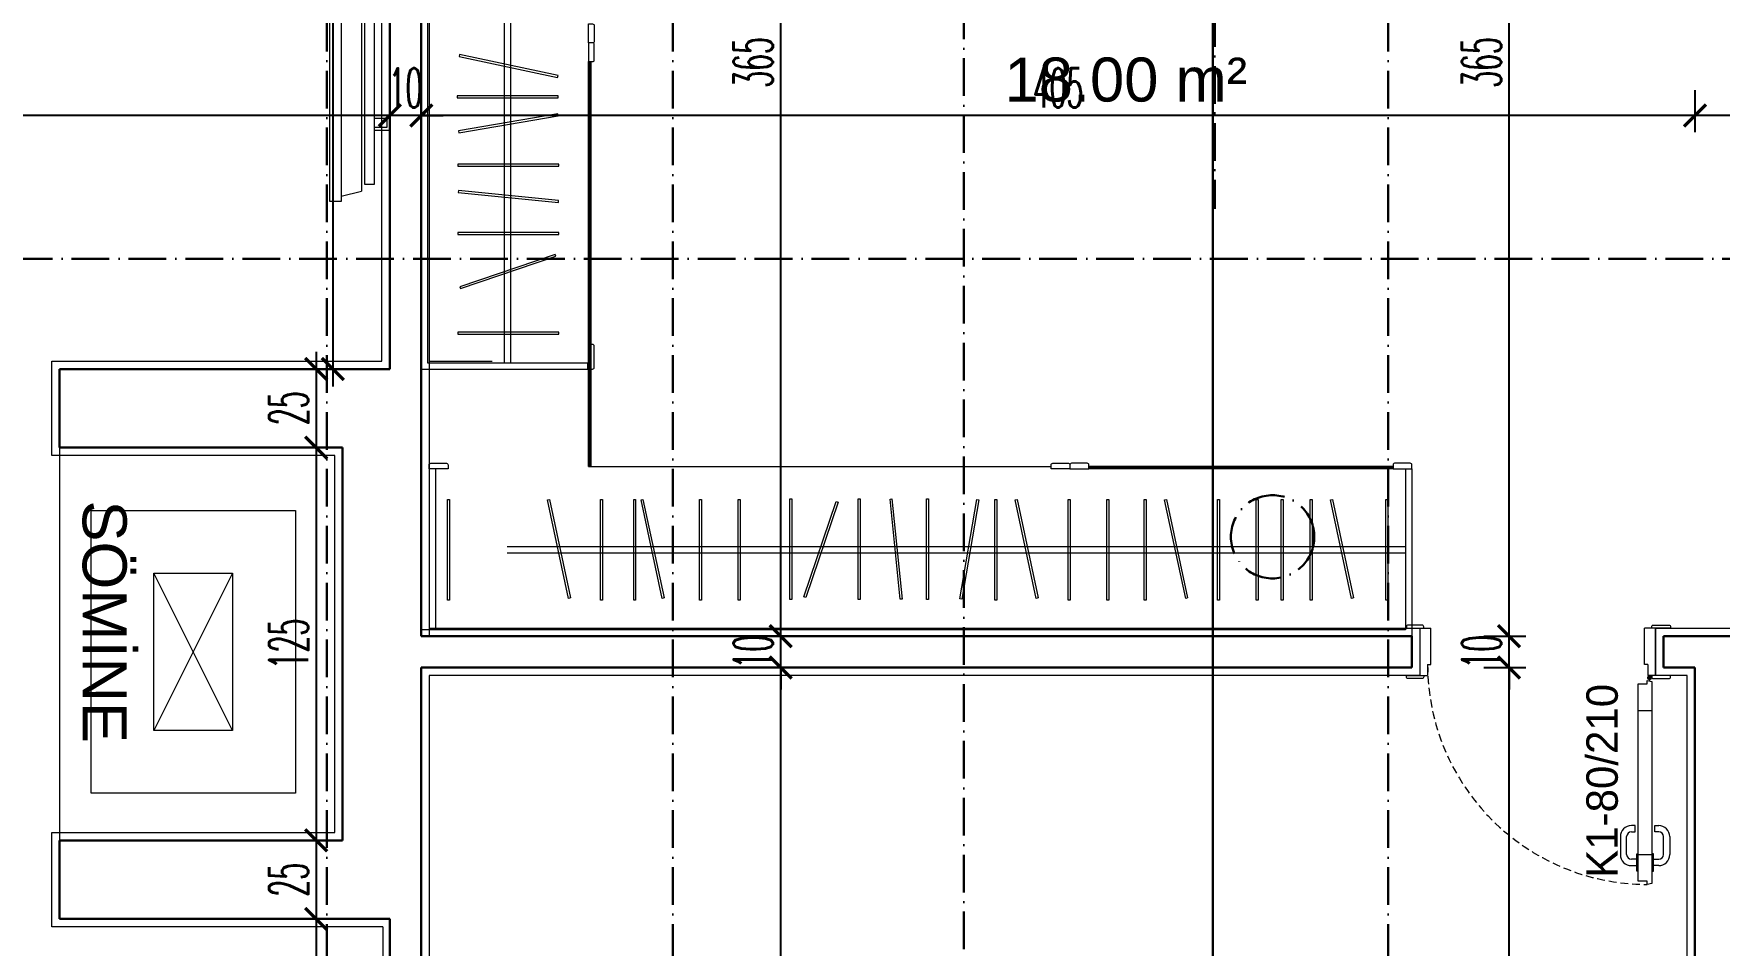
# Model space of a CAD drawing. Extents: x 775040 to 808375, y 4159409 to 4163651.
# Drawn here: x 781569 to 782105, y 4160470 to 4160760 of the extents above; entities that cross this region are included whole.
import ezdxf

# ---------------------------------------------------------------- set-up
doc = ezdxf.new("R2010")
doc.units = 0
doc.header["$MEASUREMENT"] = 0
doc.header["$PDMODE"] = 3
for name, pattern in [('ACAD_ISO10W100', [18, 12, -3, 0, -3]), ('DUZ', [500, 500]), ('HIDDEN', [0.375, 0.25, -0.125])]:
    doc.linetypes.add(name, pattern=pattern)
doc.layers.get('0').update_dxf_attribs({"linetype": 'DUZ'})
for name, color, linetype, lineweight in [('duvar', 7, 'Continuous', 25), ('KAPI', 1, 'Continuous', 15), ('Z_ duvar', 7, 'Continuous', 30), ('Z_aks', 2, 'ACAD_ISO10W100', 30), ('Z_dış ölçü', 115, 'Continuous', 25), ('Z_g5', 5, 'Continuous', 18), ('Z_iç ölçü dikey', 111, 'Continuous', 25), ('Z_iç ölçü yatay', 75, 'Continuous', 20), ('Z_kesit çizgisi', 6, 'ACAD_ISO10W100', 30), ('Z_sıva', 241, 'Continuous', 5), ('Z_tefriş', 73, 'Continuous', 5), ('Z_yazı', 4, 'Continuous', 20)]:
    doc.layers.add(name, color=color, linetype=linetype, lineweight=lineweight)
doc.layers.add('POZ', color=3, linetype='Continuous')
doc.layers.add('Z_pencere bilgisi', color=3, linetype='Continuous')
doc.styles.add('ARIAL', font='ariblk.ttf', dxfattribs={"height": 1})
doc.styles.add('M2', font='', dxfattribs={"height": 10})
doc.styles.add('OLCUIC', font='ROMANS.SHX', dxfattribs={"width": 0.5})
doc.styles.get('M2').set_extended_font_data('Turkish Arial')
doc.dimstyles.new('ölçü 50', dxfattribs={"dimtxt": 12.5, "dimasz": 7, "dimexe": 5.3, "dimexo": 5, "dimgap": 2.5, "dimtad": 1, "dimdec": 0, "dimzin": 9, "dimdsep": 46, "dimtxsty": 'OLCUIC', "dimblk1": 'ARCHTICK', "dimblk2": 'ARCHTICK', "dimsah": 1, "dimcen": 0, "dimdle": 5.5, "dimadec": 0, "dimazin": 0, "dimtfac": 1, "dimtdec": 0, "dimtix": 1, "dimtofl": 0, "dimtmove": 1, "dimatfit": 3, "dimldrblk": 'ARCHTICK', "dimfxl": 0, "dimtolj": 1, "dimtzin": 0, "dimarcsym": 0})

# ---------------------------------------------------------------- blocks, each defined once
blk = doc.blocks.new('k80-10')
at = {"layer": 'duvar'}
for p, q in [((-10, 0), (0, 0)), ((-10, -80), (0, -80))]:
    blk.add_line(p, q, dxfattribs=at)
at = {"layer": 'KAPI'}
for p, q in [((2.5, -2.5), (-12.5, -2.5)), ((-12.5, -2.5), (-12.5, -5)), ((-9, -5), (-12.5, -5)), ((-9, -5), (-9, -6)), ((2.5, -2.5), (2.5, -6)), ((-9, -6), (2.5, -6)), ((-9, -75), (-12.5, -75)), ((-12.5, -77.5), (-12.5, -75)), ((-9, -75), (-9, -74)), ((-9, -74), (2.5, -74)), ((2.5, -77.5), (2.5, -74)), ((2.5, -77.5), (-12.5, -77.5))]:
    blk.add_line(p, q, dxfattribs=at)
at = {"layer": 'KAPI', "color": 234}
for p, q in [((-63.8, -66.29), (-69.5, -66.29)), ((-69.5, -68.29), (-63.8, -68.29)), ((-74.75, -71.99), (-74.75, -71.49)), ((-74.75, -71.49), (-69.25, -71.49)), ((-73, -69.79), (-73, -71.49)), ((-71, -71.49), (-71, -69.79)), ((-69.25, -71.49), (-69.25, -71.99)), ((-62.3, -69.79), (-62.3, -70.99)), ((-62.3, -70.99), (-60.3, -70.99)), ((-60.3, -70.99), (-60.3, -69.79)), ((-13.3, -74.79), (-13.3, -76.39)), ((-74.75, -76.29), (-74.75, -76.79)), ((-74.75, -76.79), (-69.25, -76.79)), ((-73, -78.49), (-73, -76.79)), ((-71, -76.79), (-71, -78.49)), ((-69.5, -79.99), (-63.8, -79.99)), ((-69.25, -76.79), (-69.25, -76.29)), ((-62.3, -78.49), (-62.3, -77.29)), ((-62.3, -77.29), (-60.3, -77.29)), ((-60.3, -77.29), (-60.3, -78.49)), ((-12.5, -75.59), (-14.1, -75.59)), ((-63.8, -81.99), (-69.5, -81.99))]:
    blk.add_line(p, q, dxfattribs=at)
at = {"layer": 'KAPI', "color": 1}
for p, q in [((-78.7, -76.29), (-79, -74.79)), ((-79, -74.79), (-78, -74.79)), ((-78, -74.79), (-78, -71.99)), ((-78, -71.99), (-15.15, -71.99)), ((-69.5, -71.99), (-69.5, -76.29)), ((-23.65, -71.99), (-23.65, -76.29)), ((-15.15, -71.99), (-15.15, -74.79)), ((-15.15, -74.79), (-14.15, -74.79)), ((-14.15, -74.79), (-14.45, -76.29)), ((-14.45, -76.29), (-78.7, -76.29))]:
    blk.add_line(p, q, dxfattribs=at)
at = {"layer": 'KAPI'}
for points in [[(-13, 1.75), (-12.5, 1.75), (-12.5, -3.75), (-13, -3.75, -0.414214), (-13.5, -3.25), (-13.5, 1.25, -0.414214)], [(3, 1.75), (2.5, 1.75), (2.5, -3.75), (3, -3.75, 0.414214), (3.5, -3.25), (3.5, 1.25, 0.414214)], [(-13, -82.25), (-12.5, -82.25), (-12.5, -76.25), (-13, -76.25, 0.414214), (-13.5, -76.75), (-13.5, -81.75, 0.414214)], [(3, -82.25), (2.5, -82.25), (2.5, -76.25), (3, -76.25, -0.414214), (3.5, -76.75), (3.5, -81.75, -0.414214)]]:
    blk.add_lwpolyline(points, format="xyb", close=True, dxfattribs=at)
at = {"layer": 'KAPI', "color": 234}
for radius in [0.6, 0.4]:
    blk.add_circle((-13.3, -75.59), radius, dxfattribs=at)
at = {"layer": 'KAPI', "color": 1, "linetype": 'HIDDEN', "ltscale": 10}
blk.add_arc((-9, -75), 70, 90.0001, 179.8269, dxfattribs=at)
at = {"layer": 'KAPI', "color": 234}
for centre, radius, start, end in [((-69.5, -69.79), 3.5, 90, 180), ((-69.5, -69.79), 1.5, 90, 180), ((-63.8, -69.79), 3.5, 0, 90), ((-63.8, -69.79), 1.5, 0, 90), ((-69.5, -78.49), 3.5, 180, 270), ((-69.5, -78.49), 1.5, 180, 270), ((-63.8, -78.49), 1.5, 270, 0), ((-63.8, -78.49), 3.5, 270, 0)]:
    blk.add_arc(centre, radius, start, end, dxfattribs=at)
at = {"layer": 'POZ', "style": 'M2', "flags": 4}
blk.add_attdef('K1-80/210', (-76.9, -64.05), '', height=10, dxfattribs=at)
blk = doc.blocks.new('REGEE')
at = {"layer": 'Z_tefriş'}
for p, q in [((52647.77, -13071.46), (52641.34, -13073.03)), ((52647.77, -13199.8), (52647.77, -13069.8)), ((52647.77, -13069.8), (52651.34, -13069.8)), ((52651.34, -13069.8), (52651.34, -13199.8)), ((52637.31, -13134.8), (52637.31, -13075.11)), ((52637.31, -13075.11), (52640.26, -13075.11)), ((52640.26, -13075.11), (52640.26, -13134.8)), ((52641.34, -13196.57), (52641.34, -13073.03)), ((52632.31, -13097.3), (52632.31, -13092.3)), ((52632.31, -13092.3), (52637.31, -13092.3)), ((52633.31, -13096.3), (52633.31, -13093.3)), ((52633.31, -13093.3), (52637.31, -13093.3)), ((52636.91, -13097.3), (52632.31, -13097.3)), ((52637.31, -13096.3), (52633.31, -13096.3)), ((52637.31, -13134.8), (52637.31, -13194.48)), ((52640.26, -13194.48), (52640.26, -13134.8)), ((52636.91, -13172.3), (52632.31, -13172.3)), ((52632.31, -13172.3), (52632.31, -13177.3)), ((52637.31, -13173.3), (52633.31, -13173.3)), ((52633.31, -13173.3), (52633.31, -13176.3)), ((52632.31, -13177.3), (52637.31, -13177.3)), ((52633.31, -13176.3), (52637.31, -13176.3)), ((52637.31, -13194.48), (52640.26, -13194.48)), ((52647.77, -13198.13), (52641.34, -13196.57)), ((52651.34, -13199.8), (52647.77, -13199.8))]:
    blk.add_line(p, q, dxfattribs=at)
blk = doc.blocks.new('_ARCHTICK')
at = {"color": 0, "linetype": 'ByBlock', "const_width": 0.15}
blk.add_lwpolyline([(-0.5, -0.5), (0.5, 0.5)], dxfattribs=at)
blk = doc.blocks.new('*D440')
at = {"layer": 'Defpoints', "color": 0, "linetype": 'Continuous', "transparency": 16777216}
for p in [(780367.64, 4160943.75), (780682.64, 4160943.75), (781652.64, 4160183.75)]:
    blk.add_point(p, dxfattribs=at)
at = {"layer": 'Z_dış ölçü', "color": 0, "linetype": 'Continuous', "lineweight": -2, "transparency": 16777216}
for p, q in [((780367.64, 4160178.25), (780367.64, 4160949.25)), ((780375.64, 4160943.75), (780362.34, 4160943.75)), ((780375.64, 4160183.75), (780362.34, 4160183.75))]:
    blk.add_line(p, q, dxfattribs=at)
at = {"layer": 'Z_dış ölçü', "color": 0, "linetype": 'Continuous', "lineweight": -2, "transparency": 16777216, "xscale": 7, "yscale": 7, "zscale": 7}
for p, rotation in [((780367.64, 4160943.75), 90), ((780367.64, 4160183.75), 270)]:
    blk.add_blockref('_ARCHTICK', p, dxfattribs=dict(at, rotation=rotation))
at = {"layer": 'Z_dış ölçü', "color": 0, "linetype": 'Continuous', "transparency": 16777216, "insert": (780358.89, 4160563.75), "char_height": 12.5, "attachment_point": 5, "rotation": 90, "style": 'OLCUIC'}
blk.add_mtext('\\A1;760', dxfattribs=at)
blk = doc.blocks.new('*D690')
at = {"layer": 'Defpoints', "color": 0, "linetype": 'Continuous', "transparency": 16777216}
for p in [(782097.64, 4160773.75), (782247.64, 4160763.75), (782097.64, 4160734.41)]:
    blk.add_point(p, dxfattribs=at)
at = {"layer": 'Z_iç ölçü yatay', "color": 0, "linetype": 'Continuous', "lineweight": -2, "transparency": 16777216}
for p, q in [((782097.64, 4160742.41), (782097.64, 4160729.11)), ((782247.64, 4160742.41), (782247.64, 4160729.11)), ((782253.14, 4160734.41), (782092.14, 4160734.41))]:
    blk.add_line(p, q, dxfattribs=at)
at = {"layer": 'Z_iç ölçü yatay', "color": 0, "linetype": 'Continuous', "lineweight": -2, "transparency": 16777216, "xscale": 7, "yscale": 7, "zscale": 7, "rotation": 180}
blk.add_blockref('_ARCHTICK', (782097.64, 4160734.41), dxfattribs=at)
at = {"layer": 'Z_iç ölçü yatay', "color": 0, "linetype": 'Continuous', "lineweight": -2, "transparency": 16777216, "xscale": 7, "yscale": 7, "zscale": 7}
blk.add_blockref('_ARCHTICK', (782247.64, 4160734.41), dxfattribs=at)
at = {"layer": 'Z_iç ölçü yatay', "color": 0, "linetype": 'Continuous', "transparency": 16777216, "insert": (782172.64, 4160743.16), "char_height": 12.5, "attachment_point": 5, "style": 'OLCUIC'}
blk.add_mtext('\\A1;150', dxfattribs=at)
blk = doc.blocks.new('*D691')
at = {"layer": 'Defpoints', "color": 0, "linetype": 'Continuous', "transparency": 16777216}
for p in [(782097.64, 4160773.75), (781692.64, 4160734.41), (781692.64, 4160690.6)]:
    blk.add_point(p, dxfattribs=at)
at = {"layer": 'Z_iç ölçü yatay', "color": 0, "linetype": 'Continuous', "lineweight": -2, "transparency": 16777216}
for p, q in [((781692.64, 4160726.41), (781692.64, 4160739.71)), ((782097.64, 4160742.41), (782097.64, 4160729.11)), ((782103.14, 4160734.41), (781687.14, 4160734.41))]:
    blk.add_line(p, q, dxfattribs=at)
at = {"layer": 'Z_iç ölçü yatay', "color": 0, "linetype": 'Continuous', "lineweight": -2, "transparency": 16777216, "xscale": 7, "yscale": 7, "zscale": 7, "rotation": 180}
blk.add_blockref('_ARCHTICK', (781692.64, 4160734.41), dxfattribs=at)
at = {"layer": 'Z_iç ölçü yatay', "color": 0, "linetype": 'Continuous', "lineweight": -2, "transparency": 16777216, "xscale": 7, "yscale": 7, "zscale": 7}
blk.add_blockref('_ARCHTICK', (782097.64, 4160734.41), dxfattribs=at)
at = {"layer": 'Z_iç ölçü yatay', "color": 0, "linetype": 'Continuous', "transparency": 16777216, "insert": (781895.14, 4160743.16), "char_height": 12.5, "attachment_point": 5, "style": 'OLCUIC'}
blk.add_mtext('\\A1;405', dxfattribs=at)
blk = doc.blocks.new('*D692')
at = {"layer": 'Defpoints', "color": 0, "linetype": 'Continuous', "transparency": 16777216}
for p in [(781682.64, 4160734.41), (781682.64, 4160690.6), (781692.64, 4160690.6)]:
    blk.add_point(p, dxfattribs=at)
at = {"layer": 'Z_iç ölçü yatay', "color": 0, "linetype": 'Continuous', "lineweight": -2, "transparency": 16777216}
for p, q in [((781682.64, 4160726.41), (781682.64, 4160739.71)), ((781692.64, 4160726.41), (781692.64, 4160739.71)), ((781682.64, 4160734.41), (781675.64, 4160734.41)), ((781692.64, 4160734.41), (781699.64, 4160734.41))]:
    blk.add_line(p, q, dxfattribs=at)
at = {"layer": 'Z_iç ölçü yatay', "color": 0, "linetype": 'Continuous', "lineweight": -2, "transparency": 16777216, "xscale": 7, "yscale": 7, "zscale": 7}
blk.add_blockref('_ARCHTICK', (781682.64, 4160734.41), dxfattribs=at)
at = {"layer": 'Z_iç ölçü yatay', "color": 0, "linetype": 'Continuous', "lineweight": -2, "transparency": 16777216, "xscale": 7, "yscale": 7, "zscale": 7, "rotation": 180}
blk.add_blockref('_ARCHTICK', (781692.64, 4160734.41), dxfattribs=at)
at = {"layer": 'Z_iç ölçü yatay', "color": 0, "linetype": 'Continuous', "transparency": 16777216, "insert": (781687.64, 4160743.16), "char_height": 12.5, "attachment_point": 5, "style": 'OLCUIC'}
blk.add_mtext('\\A1;10', dxfattribs=at)
blk = doc.blocks.new('*D693')
at = {"layer": 'Defpoints', "color": 0, "linetype": 'Continuous', "transparency": 16777216}
for p in [(781107.64, 4160734.41), (781107.64, 4160690.6), (781682.64, 4160690.6)]:
    blk.add_point(p, dxfattribs=at)
at = {"layer": 'Z_iç ölçü yatay', "color": 0, "linetype": 'Continuous', "lineweight": -2, "transparency": 16777216}
for p, q in [((781107.64, 4160726.41), (781107.64, 4160739.71)), ((781682.64, 4160726.41), (781682.64, 4160739.71)), ((781688.14, 4160734.41), (781102.14, 4160734.41))]:
    blk.add_line(p, q, dxfattribs=at)
at = {"layer": 'Z_iç ölçü yatay', "color": 0, "linetype": 'Continuous', "lineweight": -2, "transparency": 16777216, "xscale": 7, "yscale": 7, "zscale": 7, "rotation": 180}
blk.add_blockref('_ARCHTICK', (781107.64, 4160734.41), dxfattribs=at)
at = {"layer": 'Z_iç ölçü yatay', "color": 0, "linetype": 'Continuous', "lineweight": -2, "transparency": 16777216, "xscale": 7, "yscale": 7, "zscale": 7}
blk.add_blockref('_ARCHTICK', (781682.64, 4160734.41), dxfattribs=at)
at = {"layer": 'Z_iç ölçü yatay', "color": 0, "linetype": 'Continuous', "transparency": 16777216, "insert": (781395.14, 4160743.16), "char_height": 12.5, "attachment_point": 5, "style": 'OLCUIC'}
blk.add_mtext('\\A1;575', dxfattribs=at)
blk = doc.blocks.new('*D805')
at = {"layer": 'Defpoints', "color": 0, "linetype": 'Continuous', "transparency": 16777216}
for p in [(781976.16, 4160558.75), (782038.55, 4160558.75), (782079.72, 4160108.75)]:
    blk.add_point(p, dxfattribs=at)
at = {"layer": 'Z_iç ölçü dikey', "color": 0, "linetype": 'Continuous', "lineweight": -2, "transparency": 16777216}
for p, q in [((782038.55, 4160103.25), (782038.55, 4160564.25)), ((782030.55, 4160558.75), (782043.85, 4160558.75)), ((782046.55, 4160108.75), (782033.25, 4160108.75))]:
    blk.add_line(p, q, dxfattribs=at)
at = {"layer": 'Z_iç ölçü dikey', "color": 0, "linetype": 'Continuous', "lineweight": -2, "transparency": 16777216, "xscale": 7, "yscale": 7, "zscale": 7}
for p, rotation in [((782038.55, 4160558.75), 90), ((782038.55, 4160108.75), 270)]:
    blk.add_blockref('_ARCHTICK', p, dxfattribs=dict(at, rotation=rotation))
at = {"layer": 'Z_iç ölçü dikey', "color": 0, "linetype": 'Continuous', "transparency": 16777216, "insert": (782029.8, 4160333.75), "char_height": 12.5, "attachment_point": 5, "rotation": 90, "style": 'OLCUIC'}
blk.add_mtext('\\A1;450', dxfattribs=at)
blk = doc.blocks.new('*D806')
at = {"layer": 'Defpoints', "color": 0, "linetype": 'Continuous', "transparency": 16777216}
for p in [(781976.16, 4160568.75), (782038.55, 4160568.75), (781976.16, 4160558.75)]:
    blk.add_point(p, dxfattribs=at)
at = {"layer": 'Z_iç ölçü dikey', "color": 0, "linetype": 'Continuous', "lineweight": -2, "transparency": 16777216}
for p, q in [((782038.55, 4160568.75), (782038.55, 4160575.75)), ((782030.55, 4160568.75), (782043.85, 4160568.75)), ((782030.55, 4160558.75), (782043.85, 4160558.75)), ((782038.55, 4160558.75), (782038.55, 4160551.75))]:
    blk.add_line(p, q, dxfattribs=at)
at = {"layer": 'Z_iç ölçü dikey', "color": 0, "linetype": 'Continuous', "lineweight": -2, "transparency": 16777216, "xscale": 7, "yscale": 7, "zscale": 7}
for p, rotation in [((782038.55, 4160568.75), 270), ((782038.55, 4160558.75), 90)]:
    blk.add_blockref('_ARCHTICK', p, dxfattribs=dict(at, rotation=rotation))
at = {"layer": 'Z_iç ölçü dikey', "color": 0, "linetype": 'Continuous', "transparency": 16777216, "insert": (782029.8, 4160563.75), "char_height": 12.5, "attachment_point": 5, "rotation": 90, "style": 'OLCUIC'}
blk.add_mtext('\\A1;10', dxfattribs=at)
blk = doc.blocks.new('*D807')
at = {"layer": 'Defpoints', "color": 0, "linetype": 'Continuous', "transparency": 16777216}
for p in [(782000.49, 4160933.75), (782038.55, 4160933.75), (781976.16, 4160568.75)]:
    blk.add_point(p, dxfattribs=at)
at = {"layer": 'Z_iç ölçü dikey', "color": 0, "linetype": 'Continuous', "lineweight": -2, "transparency": 16777216}
for p, q in [((782038.55, 4160563.25), (782038.55, 4160939.25)), ((782030.55, 4160933.75), (782043.85, 4160933.75)), ((782030.55, 4160568.75), (782043.85, 4160568.75))]:
    blk.add_line(p, q, dxfattribs=at)
at = {"layer": 'Z_iç ölçü dikey', "color": 0, "linetype": 'Continuous', "lineweight": -2, "transparency": 16777216, "xscale": 7, "yscale": 7, "zscale": 7}
for p, rotation in [((782038.55, 4160933.75), 90), ((782038.55, 4160568.75), 270)]:
    blk.add_blockref('_ARCHTICK', p, dxfattribs=dict(at, rotation=rotation))
at = {"layer": 'Z_iç ölçü dikey', "color": 0, "linetype": 'Continuous', "transparency": 16777216, "insert": (782029.8, 4160751.25), "char_height": 12.5, "attachment_point": 5, "rotation": 90, "style": 'OLCUIC'}
blk.add_mtext('\\A1;365', dxfattribs=at)
blk = doc.blocks.new('*D819')
at = {"layer": 'Defpoints', "color": 0, "linetype": 'Continuous', "transparency": 16777216}
for p in [(781776.21, 4160558.75), (781806.94, 4160558.75), (781718.52, 4160108.75)]:
    blk.add_point(p, dxfattribs=at)
at = {"layer": 'Z_iç ölçü dikey', "color": 0, "linetype": 'Continuous', "lineweight": -2, "transparency": 16777216}
for p, q in [((781806.94, 4160103.25), (781806.94, 4160564.25)), ((781798.94, 4160558.75), (781812.24, 4160558.75)), ((781798.94, 4160108.75), (781812.24, 4160108.75))]:
    blk.add_line(p, q, dxfattribs=at)
at = {"layer": 'Z_iç ölçü dikey', "color": 0, "linetype": 'Continuous', "lineweight": -2, "transparency": 16777216, "xscale": 7, "yscale": 7, "zscale": 7}
for p, rotation in [((781806.94, 4160558.75), 90), ((781806.94, 4160108.75), 270)]:
    blk.add_blockref('_ARCHTICK', p, dxfattribs=dict(at, rotation=rotation))
at = {"layer": 'Z_iç ölçü dikey', "color": 0, "linetype": 'Continuous', "transparency": 16777216, "insert": (781798.19, 4160333.75), "char_height": 12.5, "attachment_point": 5, "rotation": 90, "style": 'OLCUIC'}
blk.add_mtext('\\A1;450', dxfattribs=at)
blk = doc.blocks.new('*D820')
at = {"layer": 'Defpoints', "color": 0, "linetype": 'Continuous', "transparency": 16777216}
for p in [(781776.21, 4160568.75), (781806.94, 4160568.75), (781776.21, 4160558.75)]:
    blk.add_point(p, dxfattribs=at)
at = {"layer": 'Z_iç ölçü dikey', "color": 0, "linetype": 'Continuous', "lineweight": -2, "transparency": 16777216}
for p, q in [((781806.94, 4160568.75), (781806.94, 4160575.75)), ((781798.94, 4160568.75), (781812.24, 4160568.75)), ((781798.94, 4160558.75), (781812.24, 4160558.75)), ((781806.94, 4160558.75), (781806.94, 4160551.75))]:
    blk.add_line(p, q, dxfattribs=at)
at = {"layer": 'Z_iç ölçü dikey', "color": 0, "linetype": 'Continuous', "lineweight": -2, "transparency": 16777216, "xscale": 7, "yscale": 7, "zscale": 7}
for p, rotation in [((781806.94, 4160568.75), 270), ((781806.94, 4160558.75), 90)]:
    blk.add_blockref('_ARCHTICK', p, dxfattribs=dict(at, rotation=rotation))
at = {"layer": 'Z_iç ölçü dikey', "color": 0, "linetype": 'Continuous', "transparency": 16777216, "insert": (781798.19, 4160563.75), "char_height": 12.5, "attachment_point": 5, "rotation": 90, "style": 'OLCUIC'}
blk.add_mtext('\\A1;10', dxfattribs=at)
blk = doc.blocks.new('*D821')
at = {"layer": 'Defpoints', "color": 0, "linetype": 'Continuous', "transparency": 16777216}
for p in [(781806.94, 4160933.75), (781845.14, 4160933.75), (781776.21, 4160568.75)]:
    blk.add_point(p, dxfattribs=at)
at = {"layer": 'Z_iç ölçü dikey', "color": 0, "linetype": 'Continuous', "lineweight": -2, "transparency": 16777216}
for p, q in [((781806.94, 4160563.25), (781806.94, 4160939.25)), ((781814.94, 4160933.75), (781801.64, 4160933.75)), ((781798.94, 4160568.75), (781812.24, 4160568.75))]:
    blk.add_line(p, q, dxfattribs=at)
at = {"layer": 'Z_iç ölçü dikey', "color": 0, "linetype": 'Continuous', "lineweight": -2, "transparency": 16777216, "xscale": 7, "yscale": 7, "zscale": 7}
for p, rotation in [((781806.94, 4160933.75), 90), ((781806.94, 4160568.75), 270)]:
    blk.add_blockref('_ARCHTICK', p, dxfattribs=dict(at, rotation=rotation))
at = {"layer": 'Z_iç ölçü dikey', "color": 0, "linetype": 'Continuous', "transparency": 16777216, "insert": (781798.19, 4160751.25), "char_height": 12.5, "attachment_point": 5, "rotation": 90, "style": 'OLCUIC'}
blk.add_mtext('\\A1;365', dxfattribs=at)
blk = doc.blocks.new('*D886')
at = {"layer": 'Defpoints', "color": 0, "linetype": 'Continuous', "transparency": 16777216}
for p in [(781682.64, 4160913.75), (781664.53, 4160653.72), (781682.64, 4160653.72)]:
    blk.add_point(p, dxfattribs=at)
at = {"layer": 'Z_iç ölçü dikey', "color": 0, "linetype": 'Continuous', "lineweight": -2, "transparency": 16777216}
for p, q in [((781664.53, 4160919.25), (781664.53, 4160648.22)), ((781672.53, 4160913.75), (781659.23, 4160913.75)), ((781672.53, 4160653.72), (781659.23, 4160653.72))]:
    blk.add_line(p, q, dxfattribs=at)
at = {"layer": 'Z_iç ölçü dikey', "color": 0, "linetype": 'Continuous', "lineweight": -2, "transparency": 16777216, "xscale": 7, "yscale": 7, "zscale": 7}
for p, rotation in [((781664.53, 4160913.75), 90), ((781664.53, 4160653.72), 270)]:
    blk.add_blockref('_ARCHTICK', p, dxfattribs=dict(at, rotation=rotation))
at = {"layer": 'Z_iç ölçü dikey', "color": 0, "linetype": 'Continuous', "transparency": 16777216, "insert": (781655.78, 4160783.74), "char_height": 12.5, "attachment_point": 5, "rotation": 90, "style": 'OLCUIC'}
blk.add_mtext('\\A1;260', dxfattribs=at)
blk = doc.blocks.new('*D887')
at = {"layer": 'Defpoints', "color": 0, "linetype": 'Continuous', "transparency": 16777216}
for p in [(781677.33, 4160653.72), (781659.22, 4160628.75), (781677.33, 4160628.75)]:
    blk.add_point(p, dxfattribs=at)
at = {"layer": 'Z_iç ölçü dikey', "color": 0, "linetype": 'Continuous', "lineweight": -2, "transparency": 16777216}
for p, q in [((781659.22, 4160659.22), (781659.22, 4160623.25)), ((781667.22, 4160653.72), (781653.92, 4160653.72)), ((781667.22, 4160628.75), (781653.92, 4160628.75))]:
    blk.add_line(p, q, dxfattribs=at)
at = {"layer": 'Z_iç ölçü dikey', "color": 0, "linetype": 'Continuous', "lineweight": -2, "transparency": 16777216, "xscale": 7, "yscale": 7, "zscale": 7}
for p, rotation in [((781659.22, 4160653.72), 90), ((781659.22, 4160628.75), 270)]:
    blk.add_blockref('_ARCHTICK', p, dxfattribs=dict(at, rotation=rotation))
at = {"layer": 'Z_iç ölçü dikey', "color": 0, "linetype": 'Continuous', "transparency": 16777216, "insert": (781650.47, 4160641.24), "char_height": 12.5, "attachment_point": 5, "rotation": 90, "style": 'OLCUIC'}
blk.add_mtext('\\A1;25', dxfattribs=at)
blk = doc.blocks.new('*D888')
at = {"layer": 'Defpoints', "color": 0, "linetype": 'Continuous', "transparency": 16777216}
for p in [(781677.33, 4160628.75), (781659.22, 4160503.75), (781687.64, 4160503.75)]:
    blk.add_point(p, dxfattribs=at)
at = {"layer": 'Z_iç ölçü dikey', "color": 0, "linetype": 'Continuous', "lineweight": -2, "transparency": 16777216}
for p, q in [((781659.22, 4160634.25), (781659.22, 4160498.25)), ((781667.22, 4160628.75), (781653.92, 4160628.75)), ((781667.22, 4160503.75), (781653.92, 4160503.75))]:
    blk.add_line(p, q, dxfattribs=at)
at = {"layer": 'Z_iç ölçü dikey', "color": 0, "linetype": 'Continuous', "lineweight": -2, "transparency": 16777216, "xscale": 7, "yscale": 7, "zscale": 7}
for p, rotation in [((781659.22, 4160628.75), 90), ((781659.22, 4160503.75), 270)]:
    blk.add_blockref('_ARCHTICK', p, dxfattribs=dict(at, rotation=rotation))
at = {"layer": 'Z_iç ölçü dikey', "color": 0, "linetype": 'Continuous', "transparency": 16777216, "insert": (781650.47, 4160566.25), "char_height": 12.5, "attachment_point": 5, "rotation": 90, "style": 'OLCUIC'}
blk.add_mtext('\\A1;125', dxfattribs=at)
blk = doc.blocks.new('*D889')
at = {"layer": 'Defpoints', "color": 0, "linetype": 'Continuous', "transparency": 16777216}
for p in [(781687.64, 4160503.75), (781659.22, 4160478.75), (781687.64, 4160478.75)]:
    blk.add_point(p, dxfattribs=at)
at = {"layer": 'Z_iç ölçü dikey', "color": 0, "linetype": 'Continuous', "lineweight": -2, "transparency": 16777216}
for p, q in [((781659.22, 4160509.25), (781659.22, 4160473.25)), ((781667.22, 4160503.75), (781653.92, 4160503.75)), ((781667.22, 4160478.75), (781653.92, 4160478.75))]:
    blk.add_line(p, q, dxfattribs=at)
at = {"layer": 'Z_iç ölçü dikey', "color": 0, "linetype": 'Continuous', "lineweight": -2, "transparency": 16777216, "xscale": 7, "yscale": 7, "zscale": 7}
for p, rotation in [((781659.22, 4160503.75), 90), ((781659.22, 4160478.75), 270)]:
    blk.add_blockref('_ARCHTICK', p, dxfattribs=dict(at, rotation=rotation))
at = {"layer": 'Z_iç ölçü dikey', "color": 0, "linetype": 'Continuous', "transparency": 16777216, "insert": (781650.47, 4160491.25), "char_height": 12.5, "attachment_point": 5, "rotation": 90, "style": 'OLCUIC'}
blk.add_mtext('\\A1;25', dxfattribs=at)
blk = doc.blocks.new('*D1148')
at = {"layer": 'Defpoints', "color": 0, "linetype": 'Continuous', "transparency": 16777216}
for p in [(781659.22, 4160478.75), (781659.22, 4160298.75), (781659.22, 4160298.75)]:
    blk.add_point(p, dxfattribs=at)
at = {"layer": 'Z_iç ölçü dikey', "color": 0, "linetype": 'Continuous', "lineweight": -2, "transparency": 16777216}
for p, q in [((781659.22, 4160484.25), (781659.22, 4160293.25)), ((781659.22, 4160478.75), (781653.92, 4160478.75)), ((781659.22, 4160298.75), (781653.92, 4160298.75))]:
    blk.add_line(p, q, dxfattribs=at)
at = {"layer": 'Z_iç ölçü dikey', "color": 0, "linetype": 'Continuous', "lineweight": -2, "transparency": 16777216, "xscale": 7, "yscale": 7, "zscale": 7}
for p, rotation in [((781659.22, 4160478.75), 90), ((781659.22, 4160298.75), 270)]:
    blk.add_blockref('_ARCHTICK', p, dxfattribs=dict(at, rotation=rotation))
at = {"layer": 'Z_iç ölçü dikey', "color": 0, "linetype": 'Continuous', "transparency": 16777216, "insert": (781650.47, 4160388.75), "char_height": 12.5, "attachment_point": 5, "rotation": 90, "style": 'OLCUIC'}
blk.add_mtext('\\A1;180', dxfattribs=at)

msp = doc.modelspace()

# ---------------------------------------------------------------- linework, layer by layer
at = {"layer": 'Z_ duvar', "linetype": 'Continuous'}
for p, q in [((781692.64, 4160653.72), (781692.64, 4160913.75)), ((781682.64, 4160903.75), (781682.64, 4160653.72)), ((781682.64, 4160653.72), (781577.64, 4160653.72)), ((781577.64, 4160653.72), (781577.64, 4160628.75)), ((781692.64, 4160568.75), (781692.64, 4160653.72)), ((781577.64, 4160628.75), (781598.3, 4160628.75)), ((781598.3, 4160628.75), (781667.64, 4160628.75)), ((781667.64, 4160628.75), (781667.64, 4160503.75)), ((782007.64, 4160568.75), (781692.64, 4160568.75)), ((782007.64, 4160558.75), (782007.64, 4160568.75)), ((782117.64, 4160568.75), (782087.64, 4160568.75)), ((782087.64, 4160568.75), (782087.64, 4160558.75)), ((781692.64, 4160478.75), (781692.64, 4160558.75)), ((781692.64, 4160558.75), (782007.64, 4160558.75)), ((782087.64, 4160558.75), (782097.64, 4160558.75)), ((782097.64, 4160558.75), (782097.64, 4160108.75)), ((781597.64, 4160503.75), (781577.64, 4160503.75)), ((781577.64, 4160503.75), (781577.64, 4160478.75)), ((781667.64, 4160503.75), (781597.64, 4160503.75)), ((781577.64, 4160478.75), (781682.64, 4160478.75)), ((781682.64, 4160478.75), (781682.64, 4160298.75)), ((781692.64, 4160478.75), (781692.64, 4160288.75))]:
    msp.add_line(p, q, dxfattribs=at)
at = {"layer": 'Z_aks'}
for p, q in [((781865.14, 4159509.81), (781865.14, 4163651.37)), ((781662.64, 4159668.75), (781662.64, 4163028.75)), ((781772.64, 4159668.75), (781772.64, 4163028.75)), ((782000.14, 4159668.75), (782000.14, 4163028.75)), ((783077.64, 4160688.75), (780267.64, 4160688.75))]:
    msp.add_line(p, q, dxfattribs=at)
at = {"layer": 'Z_dış ölçü', "color": 1, "linetype": 'Continuous', "lineweight": 20}
for p, q in [((781577.64, 4160628.75), (781577.64, 4160503.75)), ((781632.64, 4160538.75), (781607.64, 4160588.75)), ((781632.64, 4160588.75), (781607.64, 4160538.75))]:
    msp.add_line(p, q, dxfattribs=at)
for points in [[(781652.64, 4160608.75), (781652.64, 4160518.75), (781587.64, 4160518.75), (781587.64, 4160608.75)], [(781632.64, 4160588.75), (781632.64, 4160538.75), (781607.64, 4160538.75), (781607.64, 4160588.75)]]:
    msp.add_lwpolyline(points, close=True, dxfattribs=at)
at = {"layer": 'Z_g5'}
for p, q in [((781632.64, 4160538.75), (781607.64, 4160588.75)), ((781632.64, 4160588.75), (781607.64, 4160538.75))]:
    msp.add_line(p, q, dxfattribs=at)
msp.add_lwpolyline([(781632.64, 4160588.75), (781632.64, 4160538.75), (781607.64, 4160538.75), (781607.64, 4160588.75)], close=True, dxfattribs=at)
at = {"layer": 'Z_kesit çizgisi', "linetype": 'Continuous'}
msp.add_line((781944.3, 4162908.7), (781944.3, 4159734.81), dxfattribs=at)
at = {"layer": 'Z_kesit çizgisi'}
msp.add_line((781945.02, 4162903.99), (781945.02, 4160704.69), dxfattribs=at)
at = {"layer": 'Z_kesit çizgisi', "lineweight": 30}
msp.add_circle((781963.35, 4160600.34), 13.25, dxfattribs=at)
at = {"layer": 'Z_sıva', "linetype": 'Continuous'}
for p, q in [((781695.14, 4160911.25), (781695.14, 4160656.22)), ((781680.14, 4160656.22), (781680.14, 4160903.75)), ((781575.14, 4160626.25), (781575.14, 4160656.22)), ((781575.14, 4160656.22), (781680.14, 4160656.22)), ((781695.14, 4160656.22), (781715.14, 4160656.22)), ((781695.14, 4160656.22), (781695.14, 4160571.25)), ((781598.3, 4160626.25), (781575.14, 4160626.25)), ((781665.14, 4160626.25), (781598.3, 4160626.25)), ((781665.14, 4160506.25), (781665.14, 4160626.25)), ((781695.14, 4160571.25), (782010.14, 4160571.25)), ((782010.14, 4160571.25), (782010.14, 4160556.25)), ((782010.14, 4160556.25), (781695.14, 4160556.25)), ((781695.14, 4160556.25), (781695.14, 4160286.25)), ((781575.14, 4160476.25), (781575.14, 4160506.25)), ((781575.14, 4160506.25), (781597.64, 4160506.25)), ((781597.64, 4160506.25), (781665.14, 4160506.25)), ((781680.46, 4160476.25), (781575.14, 4160476.25)), ((781680.46, 4160476.25), (781680.46, 4160300.76))]:
    msp.add_line(p, q, dxfattribs=at)
msp.add_lwpolyline([(782120.14, 4160146.25), (782130.14, 4160146.25), (782130.14, 4160111.25), (782205.14, 4160111.25), (782205.14, 4160081.25), (782000.14, 4160081.25), (782000.14, 4160111.25), (782095.14, 4160111.25), (782095.14, 4160143.75), (782095.14, 4160556.25), (782085.14, 4160556.25), (782085.14, 4160571.25), (782120.14, 4160571.25)], close=True, dxfattribs=at)
at = {"layer": 'Z_tefriş'}
for p, q in [((781692.64, 4160913.75), (781692.64, 4160653.72)), ((781694.64, 4160911.75), (781694.64, 4160655.72)), ((781719.14, 4160655.72), (781719.14, 4160911.75)), ((781721.14, 4160655.72), (781721.14, 4160911.75)), ((781745.84, 4160622.75), (781745.84, 4160751.52)), ((781746.24, 4160622.75), (781746.24, 4160751.52)), ((781746.64, 4160622.75), (781746.64, 4160751.52)), ((781692.64, 4160653.72), (781745.64, 4160653.72)), ((781694.64, 4160655.72), (781745.64, 4160655.72)), ((781745.64, 4160653.72), (781745.64, 4160655.72)), ((781695.14, 4160621.95), (781695.14, 4160568.75)), ((781697.14, 4160621.95), (781697.14, 4160570.75)), ((781745.84, 4160622.75), (781892.92, 4160622.75)), ((782001.64, 4160622.75), (781904.92, 4160622.75)), ((782001.64, 4160622.35), (781904.92, 4160622.35)), ((782001.64, 4160621.95), (781904.92, 4160621.95)), ((782005.64, 4160621.95), (782005.64, 4160570.75)), ((782007.64, 4160621.95), (782007.64, 4160568.75)), ((781719.96, 4160597.25), (782005.64, 4160597.25)), ((781719.96, 4160595.25), (782005.64, 4160595.25)), ((782005.64, 4160570.75), (781692.64, 4160570.75)), ((782007.64, 4160568.75), (781692.64, 4160568.75))]:
    msp.add_line(p, q, dxfattribs=at)
for points in [[(781747.64, 4160763.02), (781747.64, 4160758.02, -0.414214), (781747.14, 4160757.52), (781745.84, 4160757.52), (781745.84, 4160763.52), (781747.14, 4160763.52, -0.414214)], [(781747.64, 4160752.02), (781747.64, 4160757.02, 0.414214), (781747.14, 4160757.52), (781745.84, 4160757.52), (781745.84, 4160751.52), (781747.14, 4160751.52, 0.414214)], [(781747.64, 4160654.22), (781747.64, 4160661.02, 0.414214), (781747.14, 4160661.52), (781745.84, 4160661.52), (781745.84, 4160653.72), (781747.14, 4160653.72, 0.414214)], [(781695.64, 4160623.75), (781700.64, 4160623.75, -0.414214), (781701.14, 4160623.25), (781701.14, 4160621.95), (781695.14, 4160621.95), (781695.14, 4160623.25, -0.414214)], [(781893.42, 4160623.75), (781898.42, 4160623.75, -0.414214), (781898.92, 4160623.25), (781898.92, 4160621.95), (781892.92, 4160621.95), (781892.92, 4160623.25, -0.414214)], [(781904.42, 4160623.75), (781899.42, 4160623.75, 0.414214), (781898.92, 4160623.25), (781898.92, 4160621.95), (781904.92, 4160621.95), (781904.92, 4160623.25, 0.414214)], [(782007.14, 4160623.75), (782002.14, 4160623.75, 0.414214), (782001.64, 4160623.25), (782001.64, 4160621.95), (782007.64, 4160621.95), (782007.64, 4160623.25, 0.414214)]]:
    msp.add_lwpolyline(points, format="xyb", close=True, dxfattribs=at)
for points in [[(781735.99, 4160746.48), (781736.12, 4160747.08), (781704.78, 4160753.77), (781704.65, 4160753.17)], [(781736.12, 4160740.01), (781736.12, 4160740.62), (781704.07, 4160740.62), (781704.07, 4160740.01)], [(781736.13, 4160734.29), (781736.03, 4160734.89), (781704.43, 4160729.49), (781704.54, 4160728.88)], [(781736.35, 4160718.3), (781736.35, 4160718.91), (781704.3, 4160718.91), (781704.3, 4160718.3)], [(781736.26, 4160706.7), (781736.32, 4160707.31), (781704.43, 4160710.5), (781704.37, 4160709.89)], [(781736.35, 4160696.54), (781736.35, 4160697.15), (781704.3, 4160697.15), (781704.3, 4160696.54)], [(781735.43, 4160689.59), (781735.24, 4160690.17), (781704.89, 4160679.88), (781705.08, 4160679.3)], [(781736.35, 4160664.8), (781736.35, 4160665.42), (781704.3, 4160665.42), (781704.3, 4160664.8)], [(781700.98, 4160612.23), (781701.6, 4160612.23), (781701.6, 4160580.18), (781700.98, 4160580.18)], [(781732.77, 4160612.11), (781733.37, 4160612.23), (781740.06, 4160580.89), (781739.46, 4160580.76)], [(781749.61, 4160612.23), (781750.23, 4160612.23), (781750.23, 4160580.18), (781749.61, 4160580.18)], [(781760.2, 4160612.23), (781760.81, 4160612.23), (781760.81, 4160580.18), (781760.2, 4160580.18)], [(781762.54, 4160612.11), (781763.14, 4160612.23), (781769.83, 4160580.89), (781769.23, 4160580.76)], [(781781.1, 4160612.23), (781781.71, 4160612.23), (781781.71, 4160580.18), (781781.1, 4160580.18)], [(781793.41, 4160612.23), (781794.02, 4160612.23), (781794.02, 4160580.18), (781793.41, 4160580.18)], [(781809.82, 4160612.46), (781810.43, 4160612.46), (781810.43, 4160580.41), (781809.82, 4160580.41)], [(781824.6, 4160611.55), (781825.18, 4160611.35), (781814.89, 4160581), (781814.31, 4160581.2)], [(781831.55, 4160612.46), (781832.17, 4160612.46), (781832.17, 4160580.41), (781831.55, 4160580.41)], [(781841.71, 4160612.37), (781842.32, 4160612.43), (781845.51, 4160580.54), (781844.9, 4160580.48)], [(781853.31, 4160612.46), (781853.93, 4160612.46), (781853.93, 4160580.41), (781853.31, 4160580.41)], [(781869.3, 4160612.24), (781869.9, 4160612.14), (781864.5, 4160580.55), (781863.9, 4160580.65)], [(781875.02, 4160612.23), (781875.63, 4160612.23), (781875.63, 4160580.18), (781875.02, 4160580.18)], [(781881.49, 4160612.11), (781882.09, 4160612.23), (781888.78, 4160580.89), (781888.18, 4160580.76)], [(781898.33, 4160612.23), (781898.94, 4160612.23), (781898.94, 4160580.18), (781898.33, 4160580.18)], [(781910.64, 4160612.23), (781911.25, 4160612.23), (781911.25, 4160580.18), (781910.64, 4160580.18)], [(781922.55, 4160612.23), (781923.17, 4160612.23), (781923.17, 4160580.18), (781922.55, 4160580.18)], [(781929.02, 4160612.11), (781929.62, 4160612.23), (781936.31, 4160580.89), (781935.71, 4160580.76)], [(781945.87, 4160612.23), (781946.48, 4160612.23), (781946.48, 4160580.18), (781945.87, 4160580.18)], [(781958.17, 4160612.23), (781958.79, 4160612.23), (781958.79, 4160580.18), (781958.17, 4160580.18)], [(781966.09, 4160612.23), (781966.7, 4160612.23), (781966.7, 4160580.18), (781966.09, 4160580.18)], [(781975.28, 4160612.23), (781975.89, 4160612.23), (781975.89, 4160580.18), (781975.28, 4160580.18)], [(781981.75, 4160612.11), (781982.35, 4160612.23), (781989.04, 4160580.89), (781988.44, 4160580.76)], [(781999.35, 4160612.23), (781999.97, 4160612.23), (781999.97, 4160580.18), (781999.35, 4160580.18)]]:
    msp.add_lwpolyline(points, close=True, dxfattribs=at)

# ---------------------------------------------------------------- block references
at = {"layer": 'KAPI'}
ref = msp.add_blockref('k80-10', (782007.64, 4160568.75), dxfattribs=dict(at, rotation=90))
ref.add_attrib('K1-80/210', 'K1-80/210', (782073.12, 4160491.85), dxfattribs={"layer": 'Z_pencere bilgisi', "height": 10, "rotation": 90, "style": 'M2'})
at = {"layer": 'Z_tefriş', "rotation": 180}
msp.add_blockref('REGEE', (834314.95, 4147637.28), dxfattribs=at)

# ---------------------------------------------------------------- texts
at = {"layer": 'Z_yazı', "insert": (781916.69, 4160745.73), "char_height": 14, "width": 222.9858, "attachment_point": 5, "style": 'ARIAL'}
msp.add_mtext('{\\fArial|b0|i0|c162|p34;18.00 \\fArial|b0|i0|c0|p34;m²}', dxfattribs=at)
at = {"layer": 'Z_yazı', "insert": (781591.86, 4160573.33), "char_height": 14, "width": 222.9858, "attachment_point": 5, "rotation": 270, "style": 'ARIAL'}
msp.add_mtext('{\\fArial|b0|i0|c162|p34;SÖMİNE}', dxfattribs=at)

# ---------------------------------------------------------------- dimensions: what is measured, and where the dimension line sits
at = {"layer": 'Z_dış ölçü', "linetype": 'Continuous'}
dim = msp.add_linear_dim(base=(780367.64, 4160943.75), p1=(781652.64, 4160183.75), p2=(780682.64, 4160943.75), angle=90, dimstyle='ölçü 50', override={"dimfxl": 8}, dxfattribs=at)
dim.commit()
dim.dimension.update_dxf_attribs({"geometry": '*D440', "text_midpoint": (780358.89, 4160563.75)})
at = {"layer": 'Z_iç ölçü dikey', "linetype": 'Continuous'}
for base, p1, p2, picture, middle in [((781806.94, 4160933.75), (781776.21, 4160568.75), (781845.14, 4160933.75), '*D821', (781798.19, 4160751.25)), ((782038.55, 4160933.75), (781976.16, 4160568.75), (782000.49, 4160933.75), '*D807', (782029.8, 4160751.25)), ((781664.53, 4160653.72), (781682.64, 4160913.75), (781682.64, 4160653.72), '*D886', (781655.78, 4160783.74)), ((781659.22, 4160628.75), (781677.33, 4160653.72), (781677.33, 4160628.75), '*D887', (781650.47, 4160641.24)), ((781659.22, 4160503.75), (781677.33, 4160628.75), (781687.64, 4160503.75), '*D888', (781650.47, 4160566.25)), ((781806.94, 4160568.75), (781776.21, 4160558.75), (781776.21, 4160568.75), '*D820', (781798.19, 4160563.75)), ((782038.55, 4160568.75), (781976.16, 4160558.75), (781976.16, 4160568.75), '*D806', (782029.8, 4160563.75)), ((781806.94, 4160558.75), (781718.52, 4160108.75), (781776.21, 4160558.75), '*D819', (781798.19, 4160333.75)), ((782038.55, 4160558.75), (782079.72, 4160108.75), (781976.16, 4160558.75), '*D805', (782029.8, 4160333.75)), ((781659.22, 4160478.75), (781687.64, 4160503.75), (781687.64, 4160478.75), '*D889', (781650.47, 4160491.25)), ((781659.22, 4160298.75), (781659.22, 4160478.75), (781659.22, 4160298.75), '*D1148', (781650.47, 4160388.75))]:
    dim = msp.add_linear_dim(base=base, p1=p1, p2=p2, angle=90, dimstyle='ölçü 50', override={"dimfxl": 8}, dxfattribs=at)
    dim.commit()
    dim.dimension.update_dxf_attribs({"geometry": picture, "text_midpoint": middle})
at = {"layer": 'Z_iç ölçü yatay', "linetype": 'Continuous'}
for base, p1, p2, picture, middle in [((781692.64, 4160734.41), (782097.64, 4160773.75), (781692.64, 4160690.6), '*D691', (781895.14, 4160743.16)), ((782097.64, 4160734.41), (782247.64, 4160763.75), (782097.64, 4160773.75), '*D690', (782172.64, 4160743.16)), ((781107.64, 4160734.41), (781682.64, 4160690.6), (781107.64, 4160690.6), '*D693', (781395.14, 4160743.16)), ((781682.64, 4160734.41), (781692.64, 4160690.6), (781682.64, 4160690.6), '*D692', (781687.64, 4160743.16))]:
    dim = msp.add_linear_dim(base=base, p1=p1, p2=p2, dimstyle='ölçü 50', override={"dimfxl": 8}, dxfattribs=at)
    dim.commit()
    dim.dimension.update_dxf_attribs({"geometry": picture, "text_midpoint": middle})

doc.saveas('drawing.dxf')
